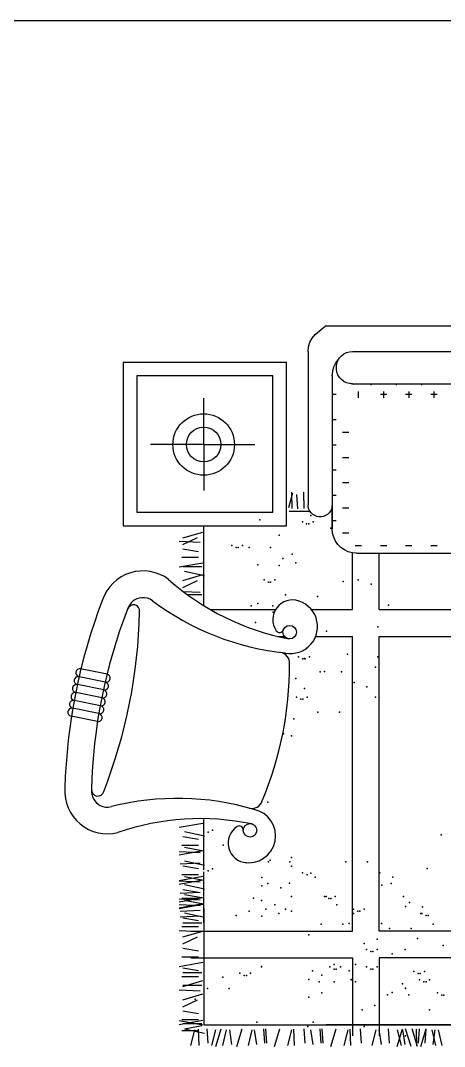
# Model space of a CAD drawing. Extents: x -4747 to 1060961, y -766984 to 396631.
# Drawn here: x 69872 to 71258, y 151109 to 154466 of the extents above; entities that cross this region are included whole.
import ezdxf

# ---------------------------------------------------------------- set-up
doc = ezdxf.new("R2010")
doc.units = 0
doc.header["$LTSCALE"] = 1000
doc.header["$MEASUREMENT"] = 0
for name, color, linetype in [('AXIS_TEXT', 7, 'CONTINUOUS'), ('房间家具布置', 252, 'CONTINUOUS'), ('立面轮廓线', 3, 'CONTINUOUS')]:
    doc.layers.add(name, color=color, linetype=linetype)

# ---------------------------------------------------------------- blocks, each defined once
blk = doc.blocks.new('A$C06B3051D')
at = {"layer": '房间家具布置', "extrusion": (0, 0, -1)}
for p, q in [((818.6, 2330.2), (851.6, 2357.3)), ((801.4, 2304.5), (808.8, 2318.2)), ((808.8, 2318.2), (818.6, 2330.2)), ((795.4, 2274.2), (796.9, 2289.6)), ((796.9, 2289.6), (801.4, 2304.5)), ((795.4, 2274.2), (795.4, 1772.6)), ((893.4, 2244.9), (898.5, 2253.2)), ((898.5, 2253.2), (905.1, 2260.4)), ((905.1, 2260.4), (912.9, 2266.3)), ((912.9, 2266.3), (921.6, 2270.6)), ((921.6, 2270.6), (931, 2273.3)), ((931, 2273.3), (940.7, 2274.2)), ((940.6, 2274.2), (1480.7, 2274.2)), ((876, 2209.5), (880, 2223.6)), ((880, 2223.6), (886.5, 2236.7)), ((886.5, 2236.7), (895.3, 2248.3)), ((888.1, 2226.3), (889.9, 2235.8)), ((888.1, 2216.5), (888.1, 2226.3)), ((889.9, 2206.9), (888.1, 2216.5)), ((889.9, 2235.8), (893.4, 2244.9)), ((874.6, 2195), (876, 2209.5)), ((874.6, 2195), (874.6, 1693.4)), ((893.4, 2197.9), (889.9, 2206.9)), ((898.5, 2189.6), (893.4, 2197.9)), ((905.1, 2182.4), (898.5, 2189.6)), ((912.9, 2176.5), (905.1, 2182.4)), ((921.6, 2172.2), (912.9, 2176.5)), ((931, 2169.5), (921.6, 2172.2)), ((940.7, 2168.6), (931, 2169.5)), ((938, 2168.6), (1480.7, 2168.6)), ((1001.2, 2168.6), (1001.2, 2164)), ((1083.7, 2168.6), (1083.7, 2164)), ((1166.2, 2168.6), (1166.2, 2164)), ((887.7, 2133), (874.6, 2133)), ((959.9, 2143.4), (959.9, 2122.7)), ((1052.7, 2133), (1032.1, 2133)), ((1042.4, 2143.4), (1042.4, 2122.7)), ((1135.2, 2133), (1114.6, 2133)), ((1124.9, 2143.4), (1124.9, 2122.7)), ((1217.7, 2133), (1197.1, 2133)), ((1207.4, 2143.4), (1207.4, 2122.7)), ((887.7, 2050.5), (874.6, 2050.5)), ((929, 2009.3), (908.4, 2009.3)), ((887.7, 1968), (874.6, 1968)), ((929, 1926.8), (908.4, 1926.8)), ((887.7, 1885.5), (874.6, 1885.5)), ((929, 1844.3), (908.4, 1844.3)), ((887.7, 1803), (874.6, 1803)), ((796.1, 1765.3), (795.4, 1772.6)), ((798.1, 1758.3), (796.1, 1765.3)), ((801.3, 1751.7), (798.1, 1758.3)), ((805.7, 1745.9), (801.3, 1751.7)), ((811.1, 1741), (805.7, 1745.9)), ((864.3, 1745.9), (858.9, 1741)), ((868.7, 1751.7), (864.3, 1745.9)), ((871.9, 1758.3), (868.7, 1751.7)), ((873.9, 1765.3), (871.9, 1758.3)), ((874.6, 1772.6), (873.9, 1765.3)), ((929, 1761.8), (908.4, 1761.8)), ((817.4, 1737.1), (811.1, 1741)), ((824.2, 1734.5), (817.4, 1737.1)), ((831.4, 1733.2), (824.2, 1734.5)), ((838.7, 1733.2), (831.4, 1733.2)), ((845.8, 1734.5), (838.7, 1733.2)), ((852.7, 1737.1), (845.8, 1734.5)), ((858.9, 1741), (852.7, 1737.1)), ((887.7, 1720.5), (874.6, 1720.5)), ((875.8, 1679.6), (874.6, 1693.4)), ((879.4, 1666.3), (875.8, 1679.6)), ((929, 1679.3), (908.4, 1679.3)), ((885.2, 1653.8), (879.4, 1666.3)), ((893.1, 1642.5), (885.2, 1653.8)), ((902.9, 1632.7), (893.1, 1642.5)), ((914.2, 1624.8), (902.9, 1632.7)), ((926.7, 1619), (914.2, 1624.8)), ((940.1, 1615.4), (926.7, 1619)), ((953.8, 1614.2), (940.1, 1615.4)), ((970.2, 1638), (949.6, 1638)), ((953.8, 1614.2), (1455.4, 1614.2)), ((1052.7, 1638), (1032.1, 1638)), ((1135.2, 1638), (1114.6, 1638)), ((1217.7, 1638), (1197.1, 1638))]:
    blk.add_line(p, q, dxfattribs=at)
at = {"layer": '房间家具布置'}
for p, q in [((2877.6, 2357.3), (851.6, 2357.3)), ((725.2, 2238.7), (190.6, 2238.7)), ((190.6, 2238.7), (190.6, 1704.1)), ((725.2, 1704.1), (725.2, 2238.7)), ((680.6, 2194.1), (235.1, 2194.1)), ((235.1, 2194.1), (235.1, 1748.6)), ((680.6, 1748.6), (680.6, 2194.1)), ((454.1, 1969.8), (454.1, 2122)), ((454.1, 1969.8), (279.7, 1969.8)), ((454.1, 1969.8), (454.1, 1818.9)), ((454.1, 1969.8), (621.1, 1969.8)), ((741.1, 1813.7), (742.8, 1760.9)), ((780.3, 1813.7), (782.1, 1760.9)), ((744.6, 1810.2), (731.9, 1762.7)), ((757.4, 1806.7), (761, 1759.1)), ((235.1, 1748.6), (680.6, 1748.6)), ((733.6, 1751.4), (801.6, 1751.4)), ((874.6, 1693.4), (874.3, 1769)), ((190.6, 1704.1), (725.2, 1704.1)), ((386.1, 1664.1), (451.2, 1683.5)), ((455, 1442.2), (455, 1704.9)), ((373.8, 1653.5), (442.4, 1650)), ((386.1, 1643), (433.6, 1665.9)), ((386.1, 1628.9), (437.1, 1620.1)), ((940.5, 1430), (940.5, 1615.4)), ((1028.5, 1430), (1028.5, 1614.2)), ((373.8, 1569.1), (451.2, 1583.1)), ((382.6, 1600.7), (437.1, 1600.7)), ((386.1, 1570.8), (447.7, 1570.8)), ((386.1, 1525.1), (451.2, 1544.4)), ((391.4, 1555), (456.5, 1540.9)), ((386.1, 1502.2), (433.6, 1525.1)), ((386.7, 1489.2), (442.4, 1486.3)), ((399.9, 1479.3), (447.7, 1479.3)), ((475.3, 1430), (689.3, 1430)), ((806.2, 1430), (940.5, 1430)), ((1028.5, 1430), (2659.9, 1430)), ((695.2, 1342), (718.1, 1342)), ((820.4, 1342), (940.5, 1342)), ((940.5, 377.7), (940.5, 1342)), ((1028.5, 1342), (2659.9, 1342)), ((1028.5, 377.7), (1028.5, 1342)), ((132.6, 1192.6), (46.4, 1210.1)), ((138, 1218.4), (51.8, 1235.9)), ((127.2, 1166.8), (41, 1184.2)), ((121.9, 1140.9), (35.7, 1158.3)), ((116.7, 1115), (30.5, 1132.5)), ((106.6, 1063.2), (20.3, 1080.6)), ((111.6, 1089.1), (25.4, 1106.6)), ((455, 578.2), (455, 745.4)), ((373.8, 717.2), (451.2, 731.3)), ((386.1, 687.3), (437.1, 678.5)), ((391.4, 703.1), (456.5, 689.1)), ((373.8, 627.5), (451.2, 641.5)), ((373.8, 638), (442.4, 634.5)), ((382.6, 659.1), (437.1, 659.1)), ((391.4, 652.1), (447.7, 641.5)), ((391.4, 607), (456.5, 592.9)), ((377.3, 597.5), (442.4, 601.1)), ((386.1, 591.1), (437.1, 582.3)), ((455, 404.7), (455, 571.9)), ((373.8, 543.7), (451.2, 557.8)), ((373.8, 531.3), (451.2, 545.4)), ((373.8, 541.9), (442.4, 538.3)), ((382.6, 563), (437.1, 563)), ((391.4, 555.9), (447.7, 545.4)), ((377.3, 501.4), (442.4, 504.9)), ((386.1, 513.8), (437.1, 505)), ((391.4, 529.6), (456.5, 515.5)), ((373.8, 473), (451.2, 487.1)), ((373.8, 483.6), (442.4, 480)), ((382.6, 485.6), (437.1, 485.6)), ((391.4, 497.6), (447.7, 487.1)), ((391.4, 478.6), (447.7, 468)), ((455, 482.1), (455, 487.1)), ((455, 423.8), (455, 479.3)), ((373.8, 453.9), (451.2, 468)), ((373.8, 451.1), (451.2, 465.2)), ((373.8, 464.5), (442.4, 461)), ((377.3, 443.1), (442.4, 446.6)), ((391.4, 437), (456.5, 422.9)), ((455.1, 451.7), (455.1, 71.3)), ((377.3, 424), (442.4, 427.5)), ((386.1, 421.2), (437.1, 412.4)), ((386.1, 404.1), (447.7, 404.1)), ((373.8, 379.4), (442.4, 375.9)), ((382.6, 393), (437.1, 393)), ((386.1, 358.3), (451.2, 377.7)), ((412.5, 377.7), (940.5, 377.7)), ((2659.9, 377.7), (1028.5, 377.7)), ((386.1, 335.4), (433.6, 358.3)), ((386.1, 321.3), (437.1, 312.5)), ((373.8, 261.5), (451.2, 275.6)), ((382.6, 293.2), (437.1, 293.2)), ((412.5, 289.7), (940.5, 289.7)), ((940.5, 289.7), (940.5, 35.2)), ((1028.5, 289.7), (1028.5, 35.2)), ((2659.9, 289.7), (1028.5, 289.7)), ((386.1, 257), (437.1, 248.2)), ((386.1, 242.1), (447.7, 242.1)), ((382.6, 228.8), (437.1, 228.8)), ((386.1, 196.4), (451.2, 215.7)), ((373.8, 185.8), (442.4, 182.3)), ((386.1, 200.6), (447.7, 200.6)), ((386.1, 153.1), (451.2, 172.5)), ((386.1, 130.2), (433.6, 153.1)), ((386.1, 116.2), (437.1, 107.4)), ((373.8, 72.2), (451.2, 86.2)), ((373.8, 84.5), (451.2, 70.4)), ((382.6, 88), (437.1, 88)), ((386.1, 75.7), (447.7, 75.7)), ((391.4, 58.1), (447.7, 68.6)), ((455.1, 71.3), (2833.9, 71.3)), ((3221.7, 71.3), (854.5, 71.3)), ((382.6, 52.8), (437.1, 52.8)), ((391.4, 58.1), (456.5, 44)), ((412.5, 3.5), (424.8, 54.6)), ((438.9, 3.5), (437.1, 56.3)), ((468.8, 10.6), (465.3, 58.1)), ((481.1, 3.5), (493.4, 54.6)), ((493.4, 0), (511, 58.1)), ((516.3, 3.5), (528.6, 54.6)), ((546.2, 7), (539.2, 54.6)), ((562.1, 0), (579.7, 58.1)), ((600.8, 3.5), (613.1, 54.6)), ((627.7, 7), (620.7, 54.6)), ((654.1, 10.6), (650.6, 58.1)), ((661.2, 10.6), (657.6, 58.1)), ((685.8, 0), (703.4, 58.1)), ((729.8, 3.5), (742.1, 54.6)), ((750.9, 3.5), (749.2, 56.3)), ((786.1, 10.6), (782.6, 58.1)), ((812, 7), (805, 54.6)), ((838.4, 10.6), (834.9, 58.1)), ((845.4, 10.6), (841.9, 58.1)), ((870.1, 0), (887.7, 58.1)), ((914.1, 3.5), (926.4, 54.6)), ((935.2, 3.5), (933.4, 56.3)), ((970.4, 10.6), (966.9, 58.1)), ((1005.6, 3.5), (1017.9, 54.6)), ((1035.5, 7), (1028.5, 54.6)), ((1061.9, 10.6), (1058.4, 58.1)), ((1086.6, 0), (1104.2, 58.1)), ((1100.6, 3.5), (1088.3, 54.6)), ((1113, 7), (1105.9, 54.6)), ((1132.3, 0), (1114.7, 58.1)), ((1153.4, 0), (1135.8, 58.1)), ((1151.7, 3.5), (1149.9, 56.3)), ((1157, 10.6), (1160.5, 58.1)), ((1164, 0), (1181.6, 58.1)), ((1178.1, 10.6), (1181.6, 58.1)), ((1213.3, 3.5), (1201, 54.6)), ((1204.5, 7), (1211.5, 54.6)), ((1234.4, 3.5), (1222.1, 54.6))]:
    blk.add_line(p, q, dxfattribs=at)
for centre, radius in [((454.1, 1969.8), 100.6), ((454.1, 1969.8), 56.6), ((735.4, 1355.7), 22), ((605.8, 707.2), 22)]:
    blk.add_circle(centre, radius, dxfattribs=at)
for centre, radius, start, end in [((255.6, 1416.4), 139.8, 53.165, 161.2032), ((889.1, 2145.4), 826.4, 228.3023, 259.1346), ((1884.5, 788.8), 1885.3, 159.097, 178.2963), ((224.7, 1425), 20.2, 351.8146, 163.3583), ((255.6, 1416.4), 52.3, 94.6548, 163.4306), ((255.6, 1416.4), 52.3, 53.165, 94.6548), ((814.2, 2162.2), 879.5, 233.165, 263.9366), ((744.4, 1397), 64.2, 70.6451, 214.6895), ((738.4, 1373.9), 88, 258.837, 78.837), ((1811.1, 803.3), 1724, 158.6568, 178.7463), ((-1468.5, 1459), 1713.6, 338.6264, 358.7669), ((702.4, 1368), 13.2, 214.6895, 339.5076), ((700.2, 1254.6), 35.2, 354.3245, 82.8391), ((-426.2, 1250.7), 1161.4, 337.3694, 0.0239), ((43.7, 1197.1), 13.2, 78.3231, 258.3231), ((49.1, 1223), 13.2, 78.1676, 258.1676), ((135.3, 1205.5), 13.2, 258.1641, 78.1641), ((38.5, 1171.2), 13.2, 79.1782, 257.779), ((129.9, 1179.7), 13.2, 258.321, 78.321), ((33.4, 1145.3), 13.2, 79.9557, 257.3124), ((124.6, 1153.8), 13.2, 258.5563, 78.3994), ((28.1, 1119.5), 13.2, 79.1782, 258.4009), ((114.2, 1102.1), 13.2, 258.7916, 78.7916), ((119.3, 1127.9), 13.2, 258.6348, 78.6348), ((23, 1093.6), 13.2, 79.3337, 258.5563), ((109.1, 1076.2), 13.2, 258.9485, 78.9485), ((139.5, 835.6), 139.8, 176.1902, 284.2283), ((139.5, 835.6), 52.3, 173.9628, 242.7386), ((107.7, 839.5), 20.2, 174.035, 345.5787), ((368.5, -67.6), 879.5, 73.4567, 104.2283), ((139.5, 835.6), 52.3, 242.7386, 284.2283), ((601.5, 689.2), 88, 258.5563, 78.5563), ((612.1, 814), 35.2, 254.5542, 343.0688), ((444.1, -80.9), 826.4, 78.2587, 109.091), ((598.2, 665.6), 64.2, 122.7038, 266.7482), ((570.6, 708.5), 13.2, 357.8857, 122.7038)]:
    blk.add_arc(centre, radius, start, end, dxfattribs=at)
for p in [(637.8, 1723.9), (776.8, 1716.9), (805, 1738), (812, 1716.9), (790.9, 1709.9), (797.9, 1709.9), (870.1, 1695.8), (701.1, 1672.9), (546.2, 1639.5), (560.3, 1632.4), (567.4, 1632.4), (581.4, 1639.5), (602.6, 1632.4), (673, 1632.4), (713.4, 1597.2), (743.4, 1611.3), (755.7, 1583.1), (630.7, 1576.1), (701.1, 1574.3), (651.8, 1526.8), (665.9, 1519.8), (673, 1519.8), (687, 1526.8), (910.6, 1521.5), (959.8, 1526.8), (1002.1, 1512.7), (722.2, 1477.5), (630.7, 1449.4), (826.1, 1472.3), (1058.4, 1444.1), (609.6, 1442.3), (680, 1442.3), (681.8, 1421.2), (623.7, 1387.8), (856, 1359.6), (1023.2, 1373.7), (790.9, 1303.3), (924.6, 1283.9), (764.5, 1275.1), (778.6, 1268.1), (783.8, 1269.9), (785.6, 1268.1), (799.7, 1275.1), (1023.2, 1275.1), (834.9, 1225.9), (849, 1227.6), (905.3, 1225.9), (1016.2, 1241.7), (755.7, 1204.7), (945.8, 1190.7), (988, 1176.6), (757.4, 1143.1), (783.8, 1171.3), (792.6, 1143.1), (1016.2, 1143.1), (771.5, 1136.1), (778.6, 1136.1), (827.8, 1093.9), (898.2, 1093.9), (748.6, 1072.7), (715.2, 1023.5), (741.6, 1016.4), (664.2, 799.9), (482.9, 708.4), (468.8, 701.4), (1230.9, 692.9), (518.1, 659.1), (671.2, 609.9), (741.6, 618), (468.8, 574.7), (482.9, 581.7), (665.9, 603.9), (736.3, 603.9), (741.6, 589.8), (919.4, 603.9), (989.8, 603.9), (1185.1, 582.8), (644.8, 553.5), (776.8, 568.7), (792.6, 561.7), (805, 567.6), (819, 554.6), (1030.2, 568.7), (1072.5, 554.6), (644.8, 525.4), (664.2, 533.5), (706.4, 519.4), (734.6, 534.2), (1037.3, 528.2), (1067.2, 533.5), (616.6, 484.9), (643, 478), (741.6, 491.3), (849, 491), (854.2, 491), (863, 483.9), (870.1, 483.9), (884.2, 491), (1107.7, 491), (1127, 470.9), (602.6, 442.8), (657.1, 449.7), (687, 463.8), (722.2, 449.8), (741.6, 442.7), (889.4, 463.9), (944, 449.8), (958.1, 442.8), (965.1, 442.8), (979.2, 449.8), (1114.7, 457.8), (1169.3, 456.9), (560.3, 428.7), (644.8, 426.8), (699.4, 435.6), (944, 435.7), (1164, 435.7), (1167.5, 435.7), (1181.6, 428.7), (1188.6, 428.7), (838.4, 400.5), (908.8, 400.5), (929.9, 402.3), (1035.5, 402.3), (1061.9, 386.5), (1132.3, 386.5), (1204.5, 400.5), (797.9, 365.3), (979.2, 337.2), (1021.4, 351.3), (1153.4, 353), (986.2, 317.8), (1000.3, 310.8), (1007.4, 310.8), (1021.4, 317.8), (1070.7, 303.7), (1113, 317.8), (1237.9, 330.1), (572.6, 239.4), (607.8, 239.4), (643, 261.5), (643, 260.5), (810.2, 247.4), (866.6, 260.5), (880.6, 268.5), (880.6, 253.4), (887.7, 253.4), (901.8, 260.5), (929.9, 247.4), (951, 268.5), (986.2, 260.5), (1000.3, 253.4), (1007.4, 253.4), (1021.4, 260.5), (1141.1, 245.7), (1155.2, 238.6), (1162.2, 238.6), (1176.3, 245.7), (516.3, 226.3), (586.7, 232.3), (593.8, 232.3), (797.9, 219.3), (831.4, 211.2), (840.2, 233.3), (880.6, 211.2), (937, 219.3), (937, 218.2), (951, 211.2), (1104.2, 205.2), (1160.5, 218.2), (1174.6, 211.2), (1181.6, 211.2), (1192.2, 218.2), (467, 190.1), (537.4, 190.1), (840.2, 176), (1054.9, 169), (1070.7, 177), (1114.7, 191.1), (1114.7, 190.1), (1125.3, 169), (1218.6, 175.3), (1232.6, 168.2), (1239.7, 168.2), (426.6, 154.9), (797.9, 161.9), (972.2, 119.7), (1014.4, 133.8), (1192.2, 119.7), (627.7, 79.2), (812, 79.2), (794.9, 65.1), (979.2, 65.1), (1114.7, 35.2)]:
    blk.add_point(p, dxfattribs=at)

msp = doc.modelspace()

# ---------------------------------------------------------------- linework, layer by layer
at = {"layer": 'AXIS_TEXT'}
msp.add_lwpolyline([(-4747, 154466.1), (113556.3, 154466.1)], dxfattribs=at)

# ---------------------------------------------------------------- block references
at = {"layer": '立面轮廓线'}
msp.add_blockref('A$C06B3051D', (70016.6, 151108.8), dxfattribs=at)

doc.saveas('drawing.dxf')
